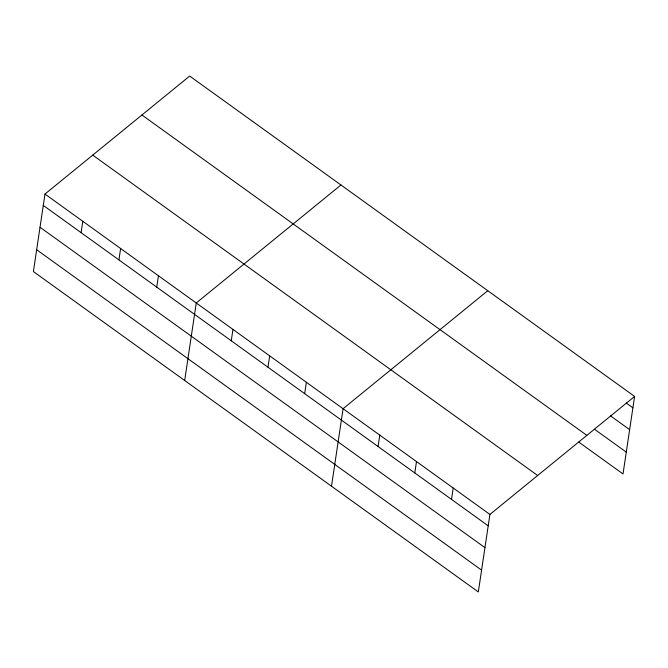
<?xml version="1.0" encoding="UTF-8"?>
<svg xmlns="http://www.w3.org/2000/svg" width="668" height="668" viewBox="0 0 668 668"><rect width="100%" height="100%" fill="white"/><g stroke="black" fill="none" stroke-linecap="round" stroke-linejoin="round"><path stroke-width="1" d="M44.981 194.054L33.4 271.559L478.321 591.94L489.911 514.435L634.6 396.441L189.679 76.06L44.981 194.054L489.911 514.435M81.104 232.664L82.799 221.283M118.921 259.902L120.624 248.521M156.738 287.131L158.441 275.75M184.677 380.493L196.258 302.98L340.947 184.986M231.262 340.797L232.965 329.416M267.968 367.225L269.672 355.844M304.675 393.661L306.378 382.28M331.503 486.212L343.085 408.707L487.774 290.714M378.088 446.525L379.791 435.144M414.795 472.952L416.498 461.571M451.501 499.388L453.205 488.007M634.6 396.441L623.019 473.946L578.805 442.107M626.225 403.013L632.897 407.822M610.452 415.83L629.64 429.641M594.578 429.299L626.275 452.127M141.925 114.996L586.855 435.377M92.735 155.118L537.656 475.499M43.286 205.435L488.208 525.816M40.022 227.254L484.943 547.635M36.665 249.74L481.586 570.121"/></g></svg>
